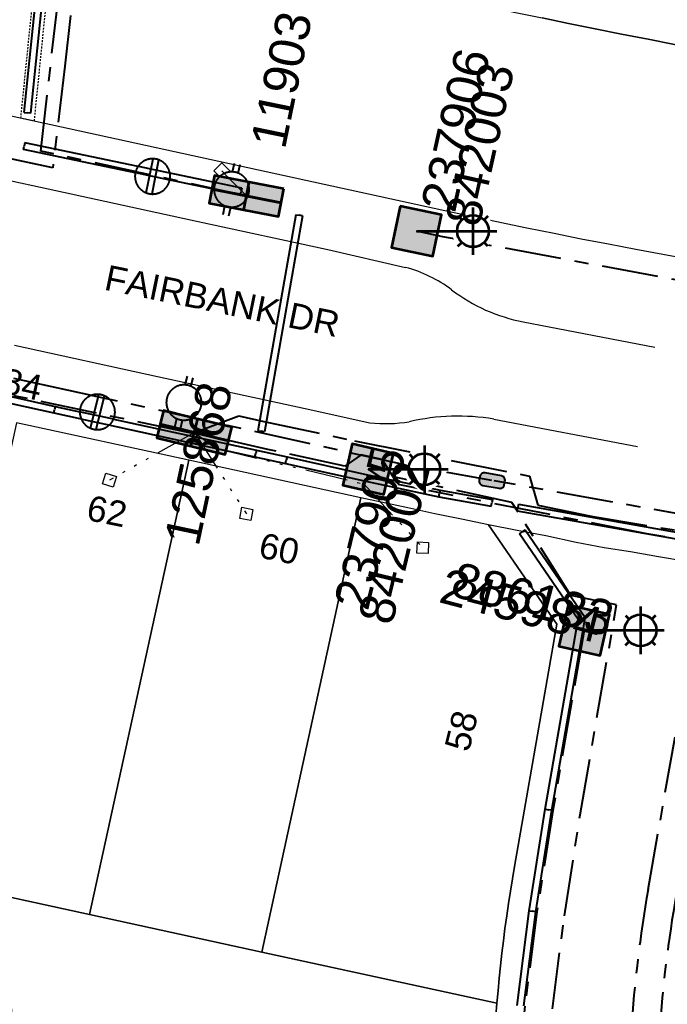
# Model space of a CAD drawing. Header units: metres. Extents: x 293418 to 294566, y 6233478 to 6234177.
# Drawn here: x 294029.7 to 294075.7, y 6233716.1 to 6233786 of the extents above; entities that cross this region are included whole.
import ezdxf
from ezdxf.enums import TextEntityAlignment as Align

# ---------------------------------------------------------------- set-up
doc = ezdxf.new("R2010")
doc.units = ezdxf.units.M
for name, pattern in [('Cable Exist UG', [7, 4, -1, 1, -1]), ('DASHED', [19.05, 12.7, -6.35]), ('HIDDEN2', [0.1875, 0.125, -0.0625]), ('PHANTOMX2', [6.6, 3, -0.75, 0.2, -0.75, 0.2, -0.75, 0.2, -0.75])]:
    doc.linetypes.add(name, pattern=pattern)
doc.layers.get('0').update_dxf_attribs({"color": 6})
doc.layers.add('_User Miscellaneous3_Roads', color=7, linetype='Continuous', lineweight=13, transparency=0.5)
for name, color, linetype, lineweight in [('_User_LV_Exist', 5, 'Continuous', 35), ('Cadastre Land Parcels_SP_EXT', 118, 'Continuous', 15), ('Cadastre Other Property_SP_EXT', 138, 'DASHED', 15), ('Cadastre Roads_SP_EXT', 218, 'Continuous', 15), ('Mains_HV_EXT', 13, 'Continuous', 25), ('Mains_LV_EXT', 163, 'Continuous', 25), ('Mains_LV_SL_EXT', 135, 'Continuous', 25), ('Mains_SL_EXT', 131, 'Continuous', 25), ('Services_SP_EXT', 42, 'PHANTOMX2', 20)]:
    doc.layers.add(name, color=color, linetype=linetype, lineweight=lineweight)
for name, color, linetype in [('Duct_SP_EXT', 30, 'Continuous'), ('Equip_HV_EXT', 7, 'Continuous'), ('Equip_LV_EXT', 7, 'Continuous'), ('Equip_SP_SL_EXT', 7, 'Continuous'), ('SupportsUG_SP_LV_EXT', 7, 'Continuous'), ('SupportsUG_SP_LV_SL_EXT', 7, 'Continuous')]:
    doc.layers.add(name, color=color, linetype=linetype)
doc.layers.add('Features_HIDE', color=1, linetype='Continuous', plot=False)
doc.styles.add('COLUMN_LABEL', font='arial.ttf', dxfattribs={"height": 2})
doc.styles.add('iecARIAL', font='arial.ttf', dxfattribs={"height": 2})
doc.styles.add('POLE_LABEL', font='arial.ttf', dxfattribs={"height": 2})
doc.styles.add('SL_LABEL', font='arial.ttf', dxfattribs={"height": 2})
doc.styles.get("Standard").update_dxf_attribs({"font": 'arial.ttf'})

# ---------------------------------------------------------------- blocks, each defined once
blk = doc.blocks.new('SL_LANTERN_EXT')
at = {"flags": 9}
for tag, p in [('LRATECODE', (-7.4, 0)), ('LOUTREACHVOCAB', (-7.2, 0)), ('LOUTREACH', (-7, 0)), ('LANTNUMBER', (-6.6, 0)), ('LNEW', (-6.4, 0)), ('LMASTVOCAB', (-6.2, 0)), ('LMAST', (-6, 0)), ('LLAMPVOCAB', (-5.8, 0)), ('LLAMP', (-5.6, 0)), ('LEXIST', (-5.4, 0)), ('LCHARGE3PERCENT', (-5.2, 0)), ('LCHARGE3', (-5, 0)), ('LCHARGE2PERCENT', (-4.8, 0)), ('LCHARGE2', (-4.6, 0)), ('LCHARGE1PERCENT', (-4.4, 0)), ('LCHARGE1', (-4.2, 0)), ('LCATEGORY', (-4, 0)), ('LBRACKETVOCAB', (-3.8, 0)), ('LBRACKET', (-3.6, 0)), ('LKINGHEIGHT', (-3.4, 0)), ('CREPLACE', (-3.2, 0)), ('CREMOVE', (-3, 0)), ('CNUMBER', (-2.8, 0)), ('CNEW', (-2.6, 0)), ('CEXIST', (-2.4, 0)), ('USAGE', (-2.2, 0)), ('STATE', (-2, 0)), ('OWNED_BY', (-1.8, 0)), ('ORIENTATION', (-1.6, 0)), ('OPERATING_VOLTAGE', (-1.4, 0)), ('NO_PHASES', (-1.2, 0)), ('LANTERN_TYPE', (-1, 0)), ('LANTERN_PURPOSE', (-0.8, 0)), ('CONTROL_TYPE', (-0.6, 0)), ('CONSTRUCTED_VOLTAGE', (-0.4, 0))]:
    blk.add_attdef(tag, text='', height=0.001, rotation=270, dxfattribs=at).set_placement(p, align=Align.MIDDLE_LEFT)
at = {"style": 'SL_LABEL', "flags": 9}
blk.add_attdef('STREET_CODE', text='', height=0.001, rotation=270, dxfattribs=at).set_placement((0.001, 0), align=Align.MIDDLE_LEFT)
at = {"flags": 1}
blk.add_attdef('Z', (0, 0), '', height=0.001, rotation=270, dxfattribs=at)
at = {"width": 0.9}
blk.add_attdef('LNUMBER', text='', height=1, dxfattribs=at).set_placement((7, -1), align=Align.MIDDLE_LEFT)
at = {"flags": 9}
for tag, p in [('LREMOVE', (0, -7.6)), ('LREPLACE', (0, -7.8)), ('LTYPE', (0, -8)), ('LTYPEVOCAB', (0, -8.2)), ('LEGEND', (0, -8.4)), ('SUBURB', (0, -8.6)), ('STREETNAME', (0, -8.8)), ('LOCATION', (0, -9)), ('NOTES', (0, -9.2)), ('MAINTAINED_BY', (0, -9.863))]:
    blk.add_attdef(tag, text='', height=0.001, dxfattribs=at).set_placement(p, align=Align.MIDDLE_LEFT)
blk.add_attdef('OPERATED_BY', (0, -9.607), '', height=0.001, dxfattribs=at)
at = {"layer": 'Features_HIDE', "width": 0.9}
blk.add_attdef('ASSET_NUM', text='', height=1, dxfattribs=at).set_placement((7, 1), align=Align.MIDDLE_LEFT)
blk.add_wipeout([(5.688, 0), (5.061, -1.061), (4, -1.688), (2.939, -1.061), (2.313, 0), (2.939, 1.061), (4, 1.687), (5.061, 1.061)])
for p, q in [((4, 1.687), (4, 0)), ((2.939, 1.061), (3.205, 0.795)), ((5.061, 1.061), (4.795, 0.795)), ((0, 0), (4, 0)), ((4, 0), (5.688, 0)), ((4, 0), (4, -1.688)), ((2.939, -1.061), (3.205, -0.795)), ((5.061, -1.061), (4.795, -0.795))]:
    blk.add_line(p, q)
blk.add_circle((4, 0), 1.125)
blk = doc.blocks.new('CCP_EXT')
at = {"flags": 9}
for tag, p in [('USAGE', (0, -1.2)), ('LEGEND', (0, -1.4)), ('STATE', (0, -1.8)), ('LIFE_SUPPORT', (0, -1.6)), ('NOTES', (0, -2))]:
    blk.add_attdef(tag, text='', height=0.2, dxfattribs=at).set_placement(p, align=Align.MIDDLE_LEFT)
blk.add_wipeout([(0, 0.566), (0.566, 0), (0, -0.566), (-0.566, 0)])
blk.add_lwpolyline([(-0.566, 0), (0, 0.566), (0.566, 0), (0, -0.566), (-0.566, 0)])
at = {"flags": 1}
blk.add_attdef('Z', (0, 0), '', height=0.2, dxfattribs=at)
at = {"flags": 9}
for tag, p in [('CCP_TYPE', (0, 0)), ('OPERATING_VOLTAGE', (0, -0.6)), ('ORIENTATION', (0, -0.8)), ('CONSTRUCTED_VOLTAGE', (0, -0.2)), ('NO_PHASES', (0, -0.4)), ('OWNED_BY', (0, -1))]:
    blk.add_attdef(tag, text='', height=0.2, dxfattribs=at).set_placement(p, align=Align.MIDDLE_LEFT)
blk = doc.blocks.new('HV_STJ_EXT')
h = blk.add_hatch(color=256)
edge = h.paths.add_edge_path()
edge.add_ellipse((-0.586, 0.131), major_axis=(0.226, 0.226), ratio=1, start_angle=44.99996, end_angle=135)
edge.add_line((-0.906, 0.131), (-0.906, -0.131))
edge.add_ellipse((-0.586, -0.131), major_axis=(0.226, 0.226), ratio=1, start_angle=134.99996, end_angle=225)
edge.add_line((-0.586, -0.451), (0.586, -0.451))
edge.add_ellipse((0.586, -0.131), major_axis=(-0.226, 0.226), ratio=1, start_angle=134.99996, end_angle=225)
edge.add_line((0.906, -0.131), (0.906, 0.131))
edge.add_ellipse((0.586, 0.131), major_axis=(-0.226, 0.226), ratio=1, start_angle=224.99996, end_angle=315)
edge.add_line((0.586, 0.451), (-0.586, 0.451))
blk.add_lwpolyline([(-0.906, 0.131), (-0.906, -0.131, 0.414214), (-0.586, -0.451), (0.586, -0.451, 0.414214), (0.906, -0.131), (0.906, 0.131, 0.414214), (0.586, 0.451), (-0.586, 0.451, 0.414214)], format="xyb", close=True)
for tag, flags, p in [('ORIENTATION', 9, (1.5, 0)), ('USAGE', 9, (1.5, -0.2)), ('LEGEND', 9, (1.5, -0.4)), ('NOTES', 9, (1.5, -0.6)), ('Z', 1, (1.5, -0.8))]:
    blk.add_attdef(tag, text='', height=0.2, dxfattribs=dict(flags=flags)).set_placement(p, align=Align.MIDDLE_LEFT)
blk = doc.blocks.new('LV_UG_LINKS_OPEN_EXT')
at = {"layer": 'Equip_LV_EXT'}
for tag, height, flags, p in [('CONSTRUCTED_VOLTAGE', 0.167, 9, (3.167, -1.833)), ('NO_PHASES', 0.167, 9, (3.167, -2)), ('OPERATING_VOLTAGE', 0.2, 9, (3, -2.6)), ('ORIENTATION', 0.2, 9, (3, -2.8)), ('STATE', 0.2, 9, (3, -3)), ('SWITCH_TYPE', 0.2, 9, (3, -3.2)), ('USAGE', 0.2, 9, (3, -3.4)), ('OWNED_BY', 0.2, 9, (3, -3.8)), ('OPERATED_BY', 0.2, 9, (3, -4)), ('NOTES', 0.2, 9, (3, -3.6)), ('MAINTAINED_BY', 0.2, 9, (3, -4.2)), ('TYPE', 0.2, 9, (3, -4.6)), ('Z', 0.2, 1, (3, -4.8)), ('NUMBER_OF_PHASES', 0.2, 9, (3, -4.4))]:
    blk.add_attdef(tag, text='', height=height, dxfattribs=dict(at, flags=flags)).set_placement(p, align=Align.MIDDLE_LEFT)
blk.add_wipeout([(4, 1.25), (3.969, 1.25), (3.939, 1.248), (3.908, 1.247), (3.877, 1.244), (3.847, 1.241), (3.817, 1.236), (3.786, 1.232), (3.756, 1.226), (3.726, 1.22), (3.696, 1.213), (3.667, 1.205), (3.637, 1.196), (3.608, 1.187), (3.579, 1.177), (3.55, 1.166), (3.522, 1.155), (3.493, 1.143), (3.466, 1.13), (3.438, 1.117), (3.411, 1.102), (3.384, 1.088), (3.357, 1.072), (3.331, 1.056), (3.306, 1.039), (3.28, 1.022), (3.255, 1.004), (3.231, 0.985), (3.207, 0.966), (3.184, 0.947), (3.161, 0.926), (3.138, 0.905), (3.116, 0.884), (3.095, 0.862), (3.074, 0.839), (3.053, 0.816), (3.034, 0.793), (3.015, 0.769), (2.996, 0.745), (2.978, 0.72), (2.961, 0.694), (2.944, 0.669), (2.928, 0.643), (2.912, 0.616), (2.898, 0.589), (2.883, 0.562), (2.87, 0.534), (2.857, 0.507), (2.845, 0.478), (2.834, 0.45), (2.823, 0.421), (2.813, 0.392), (2.804, 0.363), (2.795, 0.333), (2.787, 0.304), (2.78, 0.274), (2.774, 0.244), (2.768, 0.214), (2.764, 0.183), (2.759, 0.153), (2.756, 0.123), (2.753, 0.092), (2.752, 0.061), (2.75, 0.031), (2.75, 0), (2.75, -0.031), (2.752, -0.061), (2.753, -0.092), (2.756, -0.123), (2.759, -0.153), (2.764, -0.183), (2.768, -0.214), (2.774, -0.244), (2.78, -0.274), (2.787, -0.304), (2.795, -0.333), (2.804, -0.363), (2.813, -0.392), (2.823, -0.421), (2.834, -0.45), (2.845, -0.478), (2.857, -0.507), (2.87, -0.534), (2.883, -0.562), (2.898, -0.589), (2.912, -0.616), (2.928, -0.643), (2.944, -0.669), (2.961, -0.694), (2.978, -0.72), (2.996, -0.745), (3.015, -0.769), (3.034, -0.793), (3.053, -0.816), (3.074, -0.839), (3.095, -0.862), (3.116, -0.884), (3.138, -0.905), (3.161, -0.926), (3.184, -0.947), (3.207, -0.966), (3.231, -0.985), (3.255, -1.004), (3.28, -1.022), (3.306, -1.039), (3.331, -1.056), (3.357, -1.072), (3.384, -1.088), (3.411, -1.102), (3.438, -1.117), (3.466, -1.13), (3.493, -1.143), (3.522, -1.155), (3.55, -1.166), (3.579, -1.177), (3.608, -1.187), (3.637, -1.196), (3.667, -1.205), (3.696, -1.213), (3.726, -1.22), (3.756, -1.226), (3.786, -1.232), (3.817, -1.236), (3.847, -1.241), (3.877, -1.244), (3.908, -1.247), (3.939, -1.248), (3.969, -1.25), (4, -1.25), (4.031, -1.25), (4.061, -1.248), (4.092, -1.247), (4.123, -1.244), (4.153, -1.241), (4.183, -1.236), (4.214, -1.232), (4.244, -1.226), (4.274, -1.22), (4.304, -1.213), (4.333, -1.205), (4.363, -1.196), (4.392, -1.187), (4.421, -1.177), (4.45, -1.166), (4.478, -1.155), (4.507, -1.143), (4.534, -1.13), (4.562, -1.117), (4.589, -1.102), (4.616, -1.088), (4.643, -1.072), (4.669, -1.056), (4.694, -1.039), (4.72, -1.022), (4.745, -1.004), (4.769, -0.985), (4.793, -0.966), (4.816, -0.947), (4.839, -0.926), (4.862, -0.905), (4.884, -0.884), (4.905, -0.862), (4.926, -0.839), (4.947, -0.816), (4.966, -0.793), (4.985, -0.769), (5.004, -0.745), (5.022, -0.72), (5.039, -0.694), (5.056, -0.669), (5.072, -0.643), (5.088, -0.616), (5.102, -0.589), (5.117, -0.562), (5.13, -0.534), (5.143, -0.507), (5.155, -0.478), (5.166, -0.45), (5.177, -0.421), (5.187, -0.392), (5.196, -0.363), (5.205, -0.333), (5.213, -0.304), (5.22, -0.274), (5.226, -0.244), (5.232, -0.214), (5.236, -0.183), (5.241, -0.153), (5.244, -0.123), (5.247, -0.092), (5.248, -0.061), (5.25, -0.031), (5.25, 0), (5.25, 0.031), (5.248, 0.061), (5.247, 0.092), (5.244, 0.123), (5.241, 0.153), (5.236, 0.183), (5.232, 0.214), (5.226, 0.244), (5.22, 0.274), (5.213, 0.304), (5.205, 0.333), (5.196, 0.363), (5.187, 0.392), (5.177, 0.421), (5.166, 0.45), (5.155, 0.478), (5.143, 0.507), (5.13, 0.534), (5.117, 0.562), (5.102, 0.589), (5.088, 0.616), (5.072, 0.643), (5.056, 0.669), (5.039, 0.694), (5.022, 0.72), (5.004, 0.745), (4.985, 0.769), (4.966, 0.793), (4.947, 0.816), (4.926, 0.839), (4.905, 0.862), (4.884, 0.884), (4.862, 0.905), (4.839, 0.926), (4.816, 0.947), (4.793, 0.966), (4.769, 0.985), (4.745, 1.004), (4.72, 1.022), (4.694, 1.039), (4.669, 1.056), (4.643, 1.072), (4.616, 1.088), (4.589, 1.102), (4.562, 1.117), (4.534, 1.13), (4.507, 1.143), (4.478, 1.155), (4.45, 1.166), (4.421, 1.177), (4.392, 1.187), (4.363, 1.196), (4.333, 1.205), (4.304, 1.213), (4.274, 1.22), (4.244, 1.226), (4.214, 1.232), (4.183, 1.236), (4.153, 1.241), (4.123, 1.244), (4.092, 1.247), (4.061, 1.248), (4.031, 1.25)]).dxf.layer = 'Equip_LV_EXT'
for p, q in [((3.792, 1.863), (3.792, 1.232)), ((4.208, 1.863), (4.208, 1.232)), ((3.792, -1.232), (3.792, -1.863)), ((4.208, -1.232), (4.208, -1.863))]:
    blk.add_line(p, q, dxfattribs=at)
at = {"layer": 'Equip_LV_EXT', "flags": 128}
blk.add_lwpolyline([(4, 1.25), (3.969, 1.25), (3.939, 1.248), (3.908, 1.247), (3.877, 1.244), (3.847, 1.241), (3.817, 1.236), (3.786, 1.232), (3.756, 1.226), (3.726, 1.22), (3.696, 1.213), (3.667, 1.205), (3.637, 1.196), (3.608, 1.187), (3.579, 1.177), (3.55, 1.166), (3.522, 1.155), (3.493, 1.143), (3.466, 1.13), (3.438, 1.117), (3.411, 1.102), (3.384, 1.088), (3.357, 1.072), (3.331, 1.056), (3.306, 1.039), (3.28, 1.022), (3.255, 1.004), (3.231, 0.985), (3.207, 0.966), (3.184, 0.947), (3.161, 0.926), (3.138, 0.905), (3.116, 0.884), (3.095, 0.862), (3.074, 0.839), (3.053, 0.816), (3.034, 0.793), (3.015, 0.769), (2.996, 0.745), (2.978, 0.72), (2.961, 0.694), (2.944, 0.669), (2.928, 0.643), (2.912, 0.616), (2.898, 0.589), (2.883, 0.562), (2.87, 0.534), (2.857, 0.507), (2.845, 0.478), (2.834, 0.45), (2.823, 0.421), (2.813, 0.392), (2.804, 0.363), (2.795, 0.333), (2.787, 0.304), (2.78, 0.274), (2.774, 0.244), (2.768, 0.214), (2.764, 0.183), (2.759, 0.153), (2.756, 0.123), (2.753, 0.092), (2.752, 0.061), (2.75, 0.031), (2.75, 0), (2.75, -0.031), (2.752, -0.061), (2.753, -0.092), (2.756, -0.123), (2.759, -0.153), (2.764, -0.183), (2.768, -0.214), (2.774, -0.244), (2.78, -0.274), (2.787, -0.304), (2.795, -0.333), (2.804, -0.363), (2.813, -0.392), (2.823, -0.421), (2.834, -0.45), (2.845, -0.478), (2.857, -0.507), (2.87, -0.534), (2.883, -0.562), (2.898, -0.589), (2.912, -0.616), (2.928, -0.643), (2.944, -0.669), (2.961, -0.694), (2.978, -0.72), (2.996, -0.745), (3.015, -0.769), (3.034, -0.793), (3.053, -0.816), (3.074, -0.839), (3.095, -0.862), (3.116, -0.884), (3.138, -0.905), (3.161, -0.926), (3.184, -0.947), (3.207, -0.966), (3.231, -0.985), (3.255, -1.004), (3.28, -1.022), (3.306, -1.039), (3.331, -1.056), (3.357, -1.072), (3.384, -1.088), (3.411, -1.102), (3.438, -1.117), (3.466, -1.13), (3.493, -1.143), (3.522, -1.155), (3.55, -1.166), (3.579, -1.177), (3.608, -1.187), (3.637, -1.196), (3.667, -1.205), (3.696, -1.213), (3.726, -1.22), (3.756, -1.226), (3.786, -1.232), (3.817, -1.236), (3.847, -1.241), (3.877, -1.244), (3.908, -1.247), (3.939, -1.248), (3.969, -1.25), (4, -1.25), (4.031, -1.25), (4.061, -1.248), (4.092, -1.247), (4.123, -1.244), (4.153, -1.241), (4.183, -1.236), (4.214, -1.232), (4.244, -1.226), (4.274, -1.22), (4.304, -1.213), (4.333, -1.205), (4.363, -1.196), (4.392, -1.187), (4.421, -1.177), (4.45, -1.166), (4.478, -1.155), (4.507, -1.143), (4.534, -1.13), (4.562, -1.117), (4.589, -1.102), (4.616, -1.088), (4.643, -1.072), (4.669, -1.056), (4.694, -1.039), (4.72, -1.022), (4.745, -1.004), (4.769, -0.985), (4.793, -0.966), (4.816, -0.947), (4.839, -0.926), (4.862, -0.905), (4.884, -0.884), (4.905, -0.862), (4.926, -0.839), (4.947, -0.816), (4.966, -0.793), (4.985, -0.769), (5.004, -0.745), (5.022, -0.72), (5.039, -0.694), (5.056, -0.669), (5.072, -0.643), (5.088, -0.616), (5.102, -0.589), (5.117, -0.562), (5.13, -0.534), (5.143, -0.507), (5.155, -0.478), (5.166, -0.45), (5.177, -0.421), (5.187, -0.392), (5.196, -0.363), (5.205, -0.333), (5.213, -0.304), (5.22, -0.274), (5.226, -0.244), (5.232, -0.214), (5.236, -0.183), (5.241, -0.153), (5.244, -0.123), (5.247, -0.092), (5.248, -0.061), (5.25, -0.031), (5.25, 0), (5.25, 0.031), (5.248, 0.061), (5.247, 0.092), (5.244, 0.123), (5.241, 0.153), (5.236, 0.183), (5.232, 0.214), (5.226, 0.244), (5.22, 0.274), (5.213, 0.304), (5.205, 0.333), (5.196, 0.363), (5.187, 0.392), (5.177, 0.421), (5.166, 0.45), (5.155, 0.478), (5.143, 0.507), (5.13, 0.534), (5.117, 0.562), (5.102, 0.589), (5.088, 0.616), (5.072, 0.643), (5.056, 0.669), (5.039, 0.694), (5.022, 0.72), (5.004, 0.745), (4.985, 0.769), (4.966, 0.793), (4.947, 0.816), (4.926, 0.839), (4.905, 0.862), (4.884, 0.884), (4.862, 0.905), (4.839, 0.926), (4.816, 0.947), (4.793, 0.966), (4.769, 0.985), (4.745, 1.004), (4.72, 1.022), (4.694, 1.039), (4.669, 1.056), (4.643, 1.072), (4.616, 1.088), (4.589, 1.102), (4.562, 1.117), (4.534, 1.13), (4.507, 1.143), (4.478, 1.155), (4.45, 1.166), (4.421, 1.177), (4.392, 1.187), (4.363, 1.196), (4.333, 1.205), (4.304, 1.213), (4.274, 1.22), (4.244, 1.226), (4.214, 1.232), (4.183, 1.236), (4.153, 1.241), (4.123, 1.244), (4.092, 1.247), (4.061, 1.248), (4.031, 1.25)], close=True, dxfattribs=at)
at = {"layer": 'Equip_LV_EXT', "flags": 9}
blk.add_attdef('ACTUAL_STATUS', text='', height=0.167, dxfattribs=at).set_placement((3.167, -1.667), align=Align.MIDDLE_LEFT)
blk = doc.blocks.new('LV_UG_LINKS_CLOSED_EXT')
at = {"layer": 'Equip_LV_EXT'}
for tag, flags, p in [('ACTUAL_STATUS', 9, (3, -2)), ('OPERATING_VOLTAGE', 9, (3, -2.6)), ('ORIENTATION', 9, (3, -2.8)), ('CONSTRUCTED_VOLTAGE', 9, (3, -2.2)), ('NO_PHASES', 9, (3, -2.4)), ('STATE', 9, (3, -3)), ('SWITCH_TYPE', 9, (3, -3.2)), ('USAGE', 9, (3, -3.4)), ('OWNED_BY', 9, (3, -3.8)), ('OPERATED_BY', 9, (3, -4)), ('NOTES', 9, (3, -3.6)), ('MAINTAINED_BY', 9, (3, -4.2)), ('TYPE', 9, (3, -4.6)), ('Z', 1, (3, -4.8)), ('NUMBER_OF_PHASES', 9, (3, -4.4))]:
    blk.add_attdef(tag, text='', height=0.2, dxfattribs=dict(at, flags=flags)).set_placement(p, align=Align.MIDDLE_LEFT)
blk.add_wipeout([(4, 1.25), (3.969, 1.25), (3.939, 1.248), (3.908, 1.247), (3.877, 1.244), (3.847, 1.241), (3.817, 1.236), (3.786, 1.232), (3.756, 1.226), (3.726, 1.22), (3.696, 1.213), (3.667, 1.205), (3.637, 1.196), (3.608, 1.187), (3.579, 1.177), (3.55, 1.166), (3.522, 1.155), (3.493, 1.143), (3.466, 1.13), (3.438, 1.117), (3.411, 1.102), (3.384, 1.088), (3.357, 1.072), (3.331, 1.056), (3.306, 1.039), (3.28, 1.022), (3.255, 1.004), (3.231, 0.985), (3.207, 0.966), (3.184, 0.947), (3.161, 0.926), (3.138, 0.905), (3.116, 0.884), (3.095, 0.862), (3.074, 0.839), (3.053, 0.816), (3.034, 0.793), (3.015, 0.769), (2.996, 0.745), (2.978, 0.72), (2.961, 0.694), (2.944, 0.669), (2.928, 0.643), (2.912, 0.616), (2.898, 0.589), (2.883, 0.562), (2.87, 0.534), (2.857, 0.507), (2.845, 0.478), (2.834, 0.45), (2.823, 0.421), (2.813, 0.392), (2.804, 0.363), (2.795, 0.333), (2.787, 0.304), (2.78, 0.274), (2.774, 0.244), (2.768, 0.214), (2.764, 0.183), (2.759, 0.153), (2.756, 0.123), (2.753, 0.092), (2.752, 0.061), (2.75, 0.031), (2.75, 0), (2.75, -0.031), (2.752, -0.061), (2.753, -0.092), (2.756, -0.123), (2.759, -0.153), (2.764, -0.183), (2.768, -0.214), (2.774, -0.244), (2.78, -0.274), (2.787, -0.304), (2.795, -0.333), (2.804, -0.363), (2.813, -0.392), (2.823, -0.421), (2.834, -0.45), (2.845, -0.478), (2.857, -0.507), (2.87, -0.534), (2.883, -0.562), (2.898, -0.589), (2.912, -0.616), (2.928, -0.643), (2.944, -0.669), (2.961, -0.694), (2.978, -0.72), (2.996, -0.745), (3.015, -0.769), (3.034, -0.793), (3.053, -0.816), (3.074, -0.839), (3.095, -0.862), (3.116, -0.884), (3.138, -0.905), (3.161, -0.926), (3.184, -0.947), (3.207, -0.966), (3.231, -0.985), (3.255, -1.004), (3.28, -1.022), (3.306, -1.039), (3.331, -1.056), (3.357, -1.072), (3.384, -1.088), (3.411, -1.102), (3.438, -1.117), (3.466, -1.13), (3.493, -1.143), (3.522, -1.155), (3.55, -1.166), (3.579, -1.177), (3.608, -1.187), (3.637, -1.196), (3.667, -1.205), (3.696, -1.213), (3.726, -1.22), (3.756, -1.226), (3.786, -1.232), (3.817, -1.236), (3.847, -1.241), (3.877, -1.244), (3.908, -1.247), (3.939, -1.248), (3.969, -1.25), (4, -1.25), (4.031, -1.25), (4.061, -1.248), (4.092, -1.247), (4.123, -1.244), (4.153, -1.241), (4.183, -1.236), (4.214, -1.232), (4.244, -1.226), (4.274, -1.22), (4.304, -1.213), (4.333, -1.205), (4.363, -1.196), (4.392, -1.187), (4.421, -1.177), (4.45, -1.166), (4.478, -1.155), (4.507, -1.143), (4.534, -1.13), (4.562, -1.117), (4.589, -1.102), (4.616, -1.088), (4.643, -1.072), (4.669, -1.056), (4.694, -1.039), (4.72, -1.022), (4.745, -1.004), (4.769, -0.985), (4.793, -0.966), (4.816, -0.947), (4.839, -0.926), (4.862, -0.905), (4.884, -0.884), (4.905, -0.862), (4.926, -0.839), (4.947, -0.816), (4.966, -0.793), (4.985, -0.769), (5.004, -0.745), (5.022, -0.72), (5.039, -0.694), (5.056, -0.669), (5.072, -0.643), (5.088, -0.616), (5.102, -0.589), (5.117, -0.562), (5.13, -0.534), (5.143, -0.507), (5.155, -0.478), (5.166, -0.45), (5.177, -0.421), (5.187, -0.392), (5.196, -0.363), (5.205, -0.333), (5.213, -0.304), (5.22, -0.274), (5.226, -0.244), (5.232, -0.214), (5.236, -0.183), (5.241, -0.153), (5.244, -0.123), (5.247, -0.092), (5.248, -0.061), (5.25, -0.031), (5.25, 0), (5.25, 0.031), (5.248, 0.061), (5.247, 0.092), (5.244, 0.123), (5.241, 0.153), (5.236, 0.183), (5.232, 0.214), (5.226, 0.244), (5.22, 0.274), (5.213, 0.304), (5.205, 0.333), (5.196, 0.363), (5.187, 0.392), (5.177, 0.421), (5.166, 0.45), (5.155, 0.478), (5.143, 0.507), (5.13, 0.534), (5.117, 0.562), (5.102, 0.589), (5.088, 0.616), (5.072, 0.643), (5.056, 0.669), (5.039, 0.694), (5.022, 0.72), (5.004, 0.745), (4.985, 0.769), (4.966, 0.793), (4.947, 0.816), (4.926, 0.839), (4.905, 0.862), (4.884, 0.884), (4.862, 0.905), (4.839, 0.926), (4.816, 0.947), (4.793, 0.966), (4.769, 0.985), (4.745, 1.004), (4.72, 1.022), (4.694, 1.039), (4.669, 1.056), (4.643, 1.072), (4.616, 1.088), (4.589, 1.102), (4.562, 1.117), (4.534, 1.13), (4.507, 1.143), (4.478, 1.155), (4.45, 1.166), (4.421, 1.177), (4.392, 1.187), (4.363, 1.196), (4.333, 1.205), (4.304, 1.213), (4.274, 1.22), (4.244, 1.226), (4.214, 1.232), (4.183, 1.236), (4.153, 1.241), (4.123, 1.244), (4.092, 1.247), (4.061, 1.248), (4.031, 1.25)]).dxf.layer = 'Equip_LV_EXT'
for p, q in [((3.792, 1.232), (3.792, -1.232)), ((4.208, 1.232), (4.208, -1.232))]:
    blk.add_line(p, q, dxfattribs=at)
at = {"layer": 'Equip_LV_EXT', "flags": 128}
blk.add_lwpolyline([(4, 1.25), (3.969, 1.25), (3.939, 1.248), (3.908, 1.247), (3.877, 1.244), (3.847, 1.241), (3.817, 1.236), (3.786, 1.232), (3.756, 1.226), (3.726, 1.22), (3.696, 1.213), (3.667, 1.205), (3.637, 1.196), (3.608, 1.187), (3.579, 1.177), (3.55, 1.166), (3.522, 1.155), (3.493, 1.143), (3.466, 1.13), (3.438, 1.117), (3.411, 1.102), (3.384, 1.088), (3.357, 1.072), (3.331, 1.056), (3.306, 1.039), (3.28, 1.022), (3.255, 1.004), (3.231, 0.985), (3.207, 0.966), (3.184, 0.947), (3.161, 0.926), (3.138, 0.905), (3.116, 0.884), (3.095, 0.862), (3.074, 0.839), (3.053, 0.816), (3.034, 0.793), (3.015, 0.769), (2.996, 0.745), (2.978, 0.72), (2.961, 0.694), (2.944, 0.669), (2.928, 0.643), (2.912, 0.616), (2.898, 0.589), (2.883, 0.562), (2.87, 0.534), (2.857, 0.507), (2.845, 0.478), (2.834, 0.45), (2.823, 0.421), (2.813, 0.392), (2.804, 0.363), (2.795, 0.333), (2.787, 0.304), (2.78, 0.274), (2.774, 0.244), (2.768, 0.214), (2.764, 0.183), (2.759, 0.153), (2.756, 0.123), (2.753, 0.092), (2.752, 0.061), (2.75, 0.031), (2.75, 0), (2.75, -0.031), (2.752, -0.061), (2.753, -0.092), (2.756, -0.123), (2.759, -0.153), (2.764, -0.183), (2.768, -0.214), (2.774, -0.244), (2.78, -0.274), (2.787, -0.304), (2.795, -0.333), (2.804, -0.363), (2.813, -0.392), (2.823, -0.421), (2.834, -0.45), (2.845, -0.478), (2.857, -0.507), (2.87, -0.534), (2.883, -0.562), (2.898, -0.589), (2.912, -0.616), (2.928, -0.643), (2.944, -0.669), (2.961, -0.694), (2.978, -0.72), (2.996, -0.745), (3.015, -0.769), (3.034, -0.793), (3.053, -0.816), (3.074, -0.839), (3.095, -0.862), (3.116, -0.884), (3.138, -0.905), (3.161, -0.926), (3.184, -0.947), (3.207, -0.966), (3.231, -0.985), (3.255, -1.004), (3.28, -1.022), (3.306, -1.039), (3.331, -1.056), (3.357, -1.072), (3.384, -1.088), (3.411, -1.102), (3.438, -1.117), (3.466, -1.13), (3.493, -1.143), (3.522, -1.155), (3.55, -1.166), (3.579, -1.177), (3.608, -1.187), (3.637, -1.196), (3.667, -1.205), (3.696, -1.213), (3.726, -1.22), (3.756, -1.226), (3.786, -1.232), (3.817, -1.236), (3.847, -1.241), (3.877, -1.244), (3.908, -1.247), (3.939, -1.248), (3.969, -1.25), (4, -1.25), (4.031, -1.25), (4.061, -1.248), (4.092, -1.247), (4.123, -1.244), (4.153, -1.241), (4.183, -1.236), (4.214, -1.232), (4.244, -1.226), (4.274, -1.22), (4.304, -1.213), (4.333, -1.205), (4.363, -1.196), (4.392, -1.187), (4.421, -1.177), (4.45, -1.166), (4.478, -1.155), (4.507, -1.143), (4.534, -1.13), (4.562, -1.117), (4.589, -1.102), (4.616, -1.088), (4.643, -1.072), (4.669, -1.056), (4.694, -1.039), (4.72, -1.022), (4.745, -1.004), (4.769, -0.985), (4.793, -0.966), (4.816, -0.947), (4.839, -0.926), (4.862, -0.905), (4.884, -0.884), (4.905, -0.862), (4.926, -0.839), (4.947, -0.816), (4.966, -0.793), (4.985, -0.769), (5.004, -0.745), (5.022, -0.72), (5.039, -0.694), (5.056, -0.669), (5.072, -0.643), (5.088, -0.616), (5.102, -0.589), (5.117, -0.562), (5.13, -0.534), (5.143, -0.507), (5.155, -0.478), (5.166, -0.45), (5.177, -0.421), (5.187, -0.392), (5.196, -0.363), (5.205, -0.333), (5.213, -0.304), (5.22, -0.274), (5.226, -0.244), (5.232, -0.214), (5.236, -0.183), (5.241, -0.153), (5.244, -0.123), (5.247, -0.092), (5.248, -0.061), (5.25, -0.031), (5.25, 0), (5.25, 0.031), (5.248, 0.061), (5.247, 0.092), (5.244, 0.123), (5.241, 0.153), (5.236, 0.183), (5.232, 0.214), (5.226, 0.244), (5.22, 0.274), (5.213, 0.304), (5.205, 0.333), (5.196, 0.363), (5.187, 0.392), (5.177, 0.421), (5.166, 0.45), (5.155, 0.478), (5.143, 0.507), (5.13, 0.534), (5.117, 0.562), (5.102, 0.589), (5.088, 0.616), (5.072, 0.643), (5.056, 0.669), (5.039, 0.694), (5.022, 0.72), (5.004, 0.745), (4.985, 0.769), (4.966, 0.793), (4.947, 0.816), (4.926, 0.839), (4.905, 0.862), (4.884, 0.884), (4.862, 0.905), (4.839, 0.926), (4.816, 0.947), (4.793, 0.966), (4.769, 0.985), (4.745, 1.004), (4.72, 1.022), (4.694, 1.039), (4.669, 1.056), (4.643, 1.072), (4.616, 1.088), (4.589, 1.102), (4.562, 1.117), (4.534, 1.13), (4.507, 1.143), (4.478, 1.155), (4.45, 1.166), (4.421, 1.177), (4.392, 1.187), (4.363, 1.196), (4.333, 1.205), (4.304, 1.213), (4.274, 1.22), (4.244, 1.226), (4.214, 1.232), (4.183, 1.236), (4.153, 1.241), (4.123, 1.244), (4.092, 1.247), (4.061, 1.248), (4.031, 1.25)], close=True, dxfattribs=at)
blk = doc.blocks.new('PILLAR_EXT')
blk.add_hatch(color=256).paths.add_polyline_path([(-2.5, 1), (-2.5, -1), (2.5, -1), (2.5, 1)])
for p, q in [((0, 1), (0, -1)), ((-2.5, 0), (2.5, 0))]:
    blk.add_line(p, q)
at = {"ltscale": 10}
blk.add_line((2.5, 0), (-2.5, 0), dxfattribs=at)
blk.add_lwpolyline([(-2.5, -1), (-1.25, -1), (1.25, -1), (2.5, -1), (2.5, 1), (-2.5, 1)], close=True)
at = {"width": 0.9, "flags": 8}
blk.add_attdef('ASSET_NUM', text='', height=2, rotation=90, dxfattribs=at).set_placement((-2, 4), align=Align.MIDDLE_LEFT)
for tag, p, flags in [('OWNED_BY', (0, -0.2), 9), ('STATE', (0, -0.4), 9), ('SUPPORT_TYPE', (0, -0.6), 9), ('USAGE', (0, -0.8), 9), ('LEGEND', (0, -1), 9), ('LOCATION', (0, -1.2), 9), ('NOTES', (0, -1.4), 9), ('STREETNAME', (0, -1.8), 9), ('SUBURB', (0, -2), 1), ('PARENT', (0, -1.6), 9)]:
    blk.add_attdef(tag, p, '', height=0.2, dxfattribs=dict(flags=flags))
blk = doc.blocks.new('COLUMN_EXT')
blk.add_hatch(color=256).paths.add_polyline_path([(1.5, -1.5), (1.5, 1.5), (-1.5, 1.5), (-1.5, -1.5)])
blk.add_lwpolyline([(1.5, 1.5), (-1.5, 1.5), (-1.5, -1.5), (1.5, -1.5)], close=True)
at = {"flags": 9}
for tag, p in [('NOTES', (-1.813, 2)), ('STREETNAME', (-1.813, 1.6)), ('LOCATION', (-1.813, 1.4)), ('SUBURB', (-1.813, 1.8)), ('OWNED_BY', (-1.813, 0.6)), ('LEGEND', (-1.813, 1.2)), ('USAGE', (-1.813, 1)), ('STATE', (-1.813, 0.8)), ('COLUMN_TYPE', (-1.813, 0.4))]:
    blk.add_attdef(tag, text='', height=0.2, rotation=180, dxfattribs=at).set_placement(p, align=Align.MIDDLE_LEFT)
at = {"flags": 1}
blk.add_attdef('Z', (-1.813, 2.351), '', height=0.2, rotation=180, dxfattribs=at)
at = {"flags": 9}
for tag, style, p in [('STRUCTURE_PLANT_NUMBER', 'POLE_LABEL', (-1.813, -0.031)), ('STREET_CODE', 'COLUMN_LABEL', (-1.813, 0.2))]:
    blk.add_attdef(tag, text='', height=0.2, rotation=180, dxfattribs=dict(at, style=style)).set_placement(p, align=Align.MIDDLE_LEFT)
at = {"style": 'COLUMN_LABEL', "width": 0.9, "flags": 8}
blk.add_attdef('ASSET_NUM', text='', height=2, rotation=270, dxfattribs=at).set_placement((2, -4), align=Align.MIDDLE_LEFT)

msp = doc.modelspace()

# ---------------------------------------------------------------- linework, layer by layer
at = {"layer": '_User Miscellaneous3_Roads'}
for p, q in [((294019.995, 6233776.477, 103.51), (294032.271, 6233773.857, 103.655)), ((294032.271, 6233773.857, 103.655), (294042.38, 6233771.65, 103.764)), ((294042.38, 6233771.65, 103.764), (294051.569, 6233769.658, 103.867)), ((294051.569, 6233769.658, 103.867), (294057.091, 6233768.396, 103.937)), ((294065.45, 6233764.528, 104.081), (294074.791, 6233762.741, 104.203)), ((294029.338, 6233762.869, 103.651), (294039.498, 6233760.658, 103.772)), ((294039.498, 6233760.658, 103.772), (294049.967, 6233758.378, 103.883)), ((294049.967, 6233758.378, 103.883), (294054.563, 6233757.365, 103.922)), ((294063.356, 6233757.624, 104.098), (294073.564, 6233755.674, 104.23))]:
    msp.add_line(p, q, dxfattribs=at)
for centre, radius, start, end in [((294054.523, 6233758.956), 9.783, 53.32045, 74.78159), ((294067.69, 6233776.36), 12.041, 232.53935, 259.27698), ((294060.828, 6233742.406), 15.427, 80.56562, 102.98266), ((294055.699, 6233767.392), 10.091, 263.53804, 279.48539)]:
    msp.add_arc(centre, radius, start, end, dxfattribs=at)
at = {"layer": 'Cadastre Land Parcels_SP_EXT', "linetype": 'Continuous'}
for points in [[(294085.365, 6233798.674), (294043.046, 6233803.03), (294044.275, 6233814.968), (294040.494, 6233815.358), (294038.123, 6233792.334), (294063.029, 6233786.902), (294064.904, 6233786.497), (294066.781, 6233786.099), (294068.659, 6233785.709), (294070.538, 6233785.328), (294072.42, 6233784.953), (294074.303, 6233784.586), (294076.187, 6233784.226), (294078.073, 6233783.874), (294079.959, 6233783.53), (294081.848, 6233783.194), (294083.738, 6233782.865), (294085.365, 6233798.674)], [(294041.709, 6233754.7), (294029.494, 6233757.363), (294022.461, 6233725.118), (294028.917, 6233723.71), (294034.677, 6233722.454), (294041.709, 6233754.7)], [(294053.924, 6233752.036), (294041.709, 6233754.7), (294034.677, 6233722.454), (294046.891, 6233719.79), (294053.924, 6233752.036)], [(294063.656, 6233717.039), (294063.74, 6233717.926), (294063.832, 6233718.812), (294063.93, 6233719.699), (294064.037, 6233720.583), (294064.15, 6233721.468), (294064.27, 6233722.351), (294064.398, 6233723.233), (294064.533, 6233724.114), (294064.675, 6233724.994), (294064.825, 6233725.872), (294067.83, 6233743.059), (294062.975, 6233750.123), (294061.069, 6233750.512), (294059.162, 6233750.909), (294057.258, 6233751.312), (294055.355, 6233751.723), (294053.924, 6233752.036), (294046.891, 6233719.79), (294063.58, 6233716.151), (294063.656, 6233717.039)], [(294063.275, 6233703.841), (294063.254, 6233704.638), (294063.236, 6233705.523), (294063.224, 6233706.41), (294063.219, 6233707.297), (294063.222, 6233708.183), (294063.233, 6233709.069), (294063.251, 6233709.955), (294063.276, 6233710.842), (294063.308, 6233711.727), (294063.348, 6233712.613), (294063.395, 6233713.498), (294063.449, 6233714.383), (294063.51, 6233715.267), (294063.58, 6233716.151), (294046.891, 6233719.79), (294034.677, 6233722.454), (294028.917, 6233723.71), (294029.224, 6233711.569), (294029.441, 6233702.986), (294063.275, 6233703.841)]]:
    msp.add_lwpolyline(points, close=True, dxfattribs=at)
for points in [[(294102.142, 6233780.069), (294100.297, 6233780.316), (294098.453, 6233780.57), (294096.609, 6233780.832), (294094.767, 6233781.101), (294092.927, 6233781.377), (294091.087, 6233781.66), (294089.247, 6233781.95), (294087.409, 6233782.248), (294085.573, 6233782.553), (294083.738, 6233782.865), (294081.848, 6233783.194), (294079.959, 6233783.53), (294078.073, 6233783.874), (294076.187, 6233784.226), (294074.303, 6233784.586), (294072.42, 6233784.953), (294070.538, 6233785.328), (294068.659, 6233785.709), (294066.781, 6233786.099)], [(294008.046, 6233783.745), (294059.873, 6233772.441), (294061.33, 6233772.126), (294062.787, 6233771.815), (294064.246, 6233771.509), (294065.705, 6233771.206), (294067.633, 6233770.815), (294069.562, 6233770.431), (294071.492, 6233770.054), (294073.424, 6233769.686), (294075.358, 6233769.325), (294077.293, 6233768.972)]]:
    msp.add_lwpolyline(points, dxfattribs=at)
at = {"layer": 'Cadastre Other Property_SP_EXT', "linetype": 'HIDDEN2'}
msp.add_lwpolyline([(294032.254, 6233793.615), (294031.274, 6233793.869), (294029.775, 6233779.007), (294030.756, 6233778.792), (294032.254, 6233793.615)], close=True, dxfattribs=at)
at = {"layer": 'Cadastre Roads_SP_EXT', "linetype": 'Continuous'}
msp.add_lwpolyline([(294077.013, 6233747.512), (294075.037, 6233747.856), (294073.062, 6233748.209), (294071.185, 6233748.482), (294069.197, 6233748.86), (294067.041, 6233749.329), (294065.004, 6233749.722), (294062.975, 6233750.123), (294067.83, 6233743.059), (294064.825, 6233725.872), (294064.675, 6233724.994), (294064.533, 6233724.114), (294064.398, 6233723.233), (294064.27, 6233722.351), (294064.15, 6233721.468), (294064.036, 6233720.583), (294063.93, 6233719.699), (294063.832, 6233718.812), (294063.74, 6233717.926), (294063.656, 6233717.039), (294063.58, 6233716.151), (294063.51, 6233715.267)], dxfattribs=at)
at = {"layer": 'Duct_SP_EXT'}
for p, q in [((294030.026, 6233779.395), (294031.57, 6233794.344)), ((294030.504, 6233779.346), (294032.047, 6233794.29)), ((294030.026, 6233779.395), (294030.265, 6233779.37)), ((294030.504, 6233779.346), (294030.265, 6233779.37)), ((294030.079, 6233777.241), (294030.029, 6233777.006)), ((294029.98, 6233776.771), (294030.029, 6233777.006)), ((294049.78, 6233772.052), (294047.074, 6233756.715)), ((294049.308, 6233772.135), (294049.544, 6233772.093)), ((294049.78, 6233772.052), (294049.544, 6233772.093)), ((294017.627, 6233761.782), (294032.228, 6233758.525)), ((294017.522, 6233761.313), (294032.125, 6233758.056)), ((294032.125, 6233758.056), (294032.176, 6233758.29)), ((294032.228, 6233758.525), (294032.176, 6233758.29)), ((294041.946, 6233755.925), (294041.998, 6233756.16)), ((294041.947, 6233755.925), (294041.998, 6233756.16)), ((294046.601, 6233756.798), (294046.838, 6233756.757)), ((294047.074, 6233756.715), (294046.838, 6233756.757)), ((294041.946, 6233755.925), (294046.409, 6233754.946)), ((294046.409, 6233754.946), (294046.461, 6233755.181)), ((294046.409, 6233754.946), (294046.461, 6233755.181)), ((294046.409, 6233754.946), (294048.581, 6233754.469)), ((294046.512, 6233755.415), (294046.461, 6233755.181)), ((294046.512, 6233755.415), (294046.461, 6233755.181)), ((294046.512, 6233755.415), (294048.684, 6233754.938)), ((294048.685, 6233754.938), (294048.633, 6233754.703)), ((294048.684, 6233754.938), (294048.633, 6233754.703)), ((294048.685, 6233754.938), (294054.388, 6233753.675)), ((294048.581, 6233754.469), (294048.633, 6233754.703)), ((294048.581, 6233754.469), (294048.633, 6233754.703)), ((294048.581, 6233754.469), (294054.284, 6233753.206)), ((294054.284, 6233753.206), (294054.336, 6233753.44)), ((294054.286, 6233753.206), (294054.336, 6233753.44)), ((294054.388, 6233753.675), (294054.336, 6233753.44)), ((294054.386, 6233753.675), (294054.336, 6233753.44)), ((294054.386, 6233753.675), (294059.547, 6233752.569)), ((294054.286, 6233753.206), (294059.454, 6233752.098)), ((294059.454, 6233752.098), (294059.5, 6233752.334)), ((294059.454, 6233752.098), (294063.171, 6233751.435)), ((294059.547, 6233752.569), (294059.5, 6233752.334)), ((294059.547, 6233752.569), (294063.255, 6233751.908)), ((294063.171, 6233751.435), (294063.213, 6233751.671)), ((294063.255, 6233751.908), (294063.213, 6233751.671)), ((294065.025, 6233751.104), (294065.066, 6233751.34)), ((294065.108, 6233751.576), (294065.066, 6233751.34)), ((294065.108, 6233751.576), (294087.17, 6233747.675)), ((294065.025, 6233751.104), (294087.087, 6233747.202)), ((294065.189, 6233749.474), (294065.387, 6233749.61)), ((294069.338, 6233743.402), (294065.189, 6233749.474)), ((294065.585, 6233749.745), (294065.387, 6233749.61)), ((294069.843, 6233743.514), (294065.585, 6233749.745)), ((294069.229, 6233742.739), (294069.338, 6233743.402)), ((294069.338, 6233743.402), (294069.59, 6233743.458)), ((294069.843, 6233743.514), (294069.59, 6233743.458)), ((294069.703, 6233742.661), (294069.843, 6233743.514)), ((294067.007, 6233729.931), (294069.229, 6233742.741)), ((294067.481, 6233729.853), (294069.702, 6233742.659)), ((294069.229, 6233742.741), (294069.466, 6233742.7)), ((294069.229, 6233742.739), (294069.466, 6233742.7)), ((294069.703, 6233742.661), (294069.466, 6233742.7)), ((294069.702, 6233742.659), (294069.466, 6233742.7)), ((294065.876, 6233722.713), (294067.007, 6233729.931)), ((294066.351, 6233722.645), (294067.481, 6233729.853)), ((294067.007, 6233729.931), (294067.244, 6233729.892)), ((294067.481, 6233729.853), (294067.244, 6233729.892)), ((294065.013, 6233716.005), (294065.876, 6233722.713)), ((294065.492, 6233715.961), (294066.351, 6233722.645)), ((294065.876, 6233722.713), (294066.114, 6233722.679)), ((294066.351, 6233722.645), (294066.114, 6233722.679))]:
    msp.add_line(p, q, dxfattribs=at)
at = {"layer": 'Mains_HV_EXT', "linetype": 'Cable Exist UG'}
for points in [[(294073.772, 6233662.733), (294073.347, 6233677.751), (294073.139, 6233695.042), (294072.888, 6233704.915), (294072.888, 6233704.915, -0.023806), (294073.092, 6233714.221), (294073.092, 6233714.221, -0.025806), (294074.309, 6233724.236), (294074.309, 6233724.236), (294077.33, 6233741.399), (294077.643, 6233743.549), (294085.573, 6233749.262), (294063.384, 6233753.241)], [(294085.905, 6233545.854), (294085.836, 6233547.906), (294080.992, 6233547.787), (294079.033, 6233547.737), (294079.033, 6233547.737), (294078.658, 6233562.65), (294078.234, 6233577.666), (294077.872, 6233590.183), (294077.443, 6233605.201), (294077.084, 6233617.718), (294076.655, 6233632.737), (294076.285, 6233645.257), (294075.779, 6233662.781), (294075.351, 6233677.8), (294075.161, 6233695.081), (294074.905, 6233704.958), (294074.905, 6233704.958, -0.023805), (294075.106, 6233714.073), (294075.106, 6233714.073, -0.025811), (294076.303, 6233723.884), (294076.303, 6233723.884), (294079.489, 6233742.268), (294087.333, 6233748.008), (294088.388, 6233748.713)]]:
    msp.add_lwpolyline(points, format="xyb", dxfattribs=at)
at = {"layer": 'Mains_LV_SL_EXT', "linetype": 'Cable Exist UG'}
msp.add_lwpolyline([(294069.768, 6233742.628), (294068.902, 6233737.642), (294068.902, 6233737.642), (294067.546, 6233729.841), (294066.414, 6233722.635), (294065.554, 6233715.951), (294065.554, 6233715.951, 0.026693), (294065.234, 6233704.699), (294065.234, 6233704.699), (294065.257, 6233703.901)], format="xyb", dxfattribs=at)
at = {"layer": 'Mains_SL_EXT', "linetype": 'Cable Exist UG'}
msp.add_lwpolyline([(294090.984, 6233764.787), (294088.769, 6233765.201), (294088.769, 6233765.201), (294059.734, 6233770.572), (294057.875, 6233770.966)], dxfattribs=at)

# ---------------------------------------------------------------- block references
at = {"layer": 'Equip_HV_EXT', "rotation": 169.7126606867441}
msp.add_blockref('HV_STJ_EXT', (294063.235, 6233753.258), dxfattribs=at)

# ---------------------------------------------------------------- texts
at = {"layer": 'Cadastre Roads_SP_EXT'}
msp.add_text('FAIRBANK DR', height=1.8, rotation=348.43987, dxfattribs=at).set_placement((294035.634, 6233766.825))
at = {"layer": 'Features_HIDE'}
for s, rotation, p in [('62', 348.58902, (294034.363, 6233750.483)), ('60', 348.58902, (294046.582, 6233747.818)), ('58', 76.27481, (294061.589, 6233733.925))]:
    msp.add_text(s, height=1.8, rotation=rotation, dxfattribs=at).set_placement(p)
at = {"layer": 'Mains_LV_EXT'}
msp.add_text('T84', height=1.8, rotation=347.71801, dxfattribs=at).set_placement((294026.841, 6233759.842))

# ---------------------------------------------------------------- next in the draw order: block references
at = {"layer": 'Equip_LV_EXT'}
for name, p, rotation in [('LV_UG_LINKS_CLOSED_EXT', (294043.064, 6233774.06), 168.5646599990164), ('LV_UG_LINKS_OPEN_EXT', (294045.253, 6233757.847), 166.1979680465896), ('LV_UG_LINKS_CLOSED_EXT', (294039.113, 6233757.173), 166.1979680465896)]:
    msp.add_blockref(name, p, dxfattribs=dict(at, rotation=rotation))
at = {"layer": 'Services_SP_EXT'}
msp.add_blockref('CCP_EXT', (294044.066, 6233775.244), dxfattribs=at)
for p, rotation in [((294036.089, 6233753.288), 28.19796803229336), ((294045.801, 6233750.895), 124.1979678695014), ((294058.314, 6233748.489), 132.4012838741503)]:
    msp.add_blockref('CCP_EXT', p, dxfattribs=dict(at, rotation=rotation))

# ---------------------------------------------------------------- next in the draw order: linework, layer by layer
at = {"layer": 'Duct_SP_EXT'}
for p, q in [((294032.228, 6233758.525), (294042.049, 6233756.394)), ((294032.125, 6233758.056), (294041.947, 6233755.925)), ((294042.049, 6233756.394), (294041.998, 6233756.16)), ((294042.049, 6233756.394), (294041.998, 6233756.16)), ((294042.049, 6233756.394), (294046.512, 6233755.415))]:
    msp.add_line(p, q, dxfattribs=at)
at = {"layer": 'Mains_HV_EXT', "linetype": 'Cable Exist UG'}
msp.add_lwpolyline([(294032.619, 6233839.397), (294033.589, 6233837.689), (294038.782, 6233837.194), (294037.359, 6233824.807), (294037.35, 6233824.724), (294034.108, 6233793.226), (294032.912, 6233782.669), (294032.912, 6233782.669), (294032.065, 6233775.469), (294027.065, 6233776.526)], dxfattribs=at)
at = {"layer": 'Mains_LV_EXT', "linetype": 'Cable Exist UG'}
for points in [[(294042.01, 6233756.604), (294017.614, 6233761.745)], [(294042.107, 6233756.666), (294045.253, 6233757.847), (294045.253, 6233757.847), (294047.046, 6233757.461), (294053.475, 6233756.081), (294065.894, 6233753.571), (294066.492, 6233751.511), (294070.265, 6233750.731), (294086.189, 6233748.095), (294087.786, 6233749.781), (294100.4, 6233747.985), (294111.421, 6233746.769), (294111.203, 6233745.014)], [(294067.518, 6233715.756), (294068.366, 6233722.368), (294069.476, 6233729.535), (294072.071, 6233744.446), (294068.827, 6233745.097), (294068.827, 6233745.097), (294064.643, 6233751.694), (294064.643, 6233751.694), (294056.225, 6233753.532), (294055.429, 6233754.748), (294053.948, 6233755.084), (294052.795, 6233754.278), (294047.328, 6233755.468), (294042.107, 6233756.666)]]:
    msp.add_lwpolyline(points, dxfattribs=at)
at = {"layer": 'Mains_SL_EXT', "linetype": 'Cable Exist UG'}
msp.add_lwpolyline([(294090.818, 6233747.104), (294089.307, 6233747.018), (294089.307, 6233747.018), (294074.217, 6233749.482), (294055.912, 6233753.101), (294054.436, 6233754.064)], dxfattribs=at)
at = {"layer": 'Services_SP_EXT'}
for points in [[(294042.107, 6233756.666), (294036.089, 6233753.288)], [(294042.107, 6233756.666), (294045.801, 6233750.895)], [(294042.107, 6233756.666), (294043.608, 6233755.556), (294043.608, 6233755.556), (294054.144, 6233753.019), (294058.314, 6233748.489)]]:
    msp.add_lwpolyline(points, dxfattribs=at)

# ---------------------------------------------------------------- next in the draw order: block references
at = {"layer": '_User_LV_Exist'}
ref = msp.add_blockref('PILLAR_EXT', (294042.107, 6233756.666), dxfattribs=dict(at, rotation=166.1979680465896))
ref.add_attrib('ASSET_NUM', '125868', dxfattribs={"layer": '0', "height": 2.5, "rotation": 77.99158, "style": 'iecARIAL'}).set_placement((294043.607, 6233760.166), align=Align.MIDDLE_RIGHT)
at = {"layer": 'Equip_LV_EXT', "rotation": 167.4378954900299}
msp.add_blockref('LV_UG_LINKS_OPEN_EXT', (294048.657, 6233773.052), dxfattribs=at)
at = {"layer": 'SupportsUG_SP_LV_EXT'}
ref = msp.add_blockref('PILLAR_EXT', (294042.107, 6233756.666), dxfattribs=dict(at, rotation=166.1979680465896))
ref.add_attrib('ASSET_NUM', '125868', dxfattribs={"layer": '0', "height": 2.5, "rotation": 77.99158, "style": 'iecARIAL'}).set_placement((294043.607, 6233760.166), align=Align.MIDDLE_RIGHT)

# ---------------------------------------------------------------- next in the draw order: linework, layer by layer
at = {"layer": 'Duct_SP_EXT'}
for p, q in [((294045.48, 6233774.009), (294030.079, 6233777.241)), ((294045.381, 6233773.539), (294029.98, 6233776.771)), ((294045.381, 6233773.539), (294045.431, 6233773.774)), ((294045.48, 6233774.009), (294045.431, 6233773.774)), ((294049.308, 6233772.135), (294046.601, 6233756.798))]:
    msp.add_line(p, q, dxfattribs=at)
at = {"layer": 'Mains_HV_EXT', "linetype": 'Cable Exist UG'}
msp.add_lwpolyline([(294063.209, 6233753.263), (294057.15, 6233754.35), (294033.203, 6233759.661), (294007.279, 6233765.209), (293984.585, 6233770.776), (293977.892, 6233772.647), (293968.976, 6233775.437), (293958.159, 6233779.03), (293943.156, 6233785.124), (293936.014, 6233788.358)], dxfattribs=at)
at = {"layer": 'Mains_LV_EXT', "linetype": 'Cable Exist UG'}
msp.add_lwpolyline([(294045.807, 6233773.462), (294031.212, 6233776.651), (294031.212, 6233776.651), (294033.114, 6233793.333), (294034.784, 6233809.789)], dxfattribs=at)
at = {"layer": 'Services_SP_EXT'}
msp.add_lwpolyline([(294045.807, 6233773.462), (294044.066, 6233775.244)], dxfattribs=at)

# ---------------------------------------------------------------- next in the draw order: block references
at = {"layer": '_User_LV_Exist'}
ref = msp.add_blockref('PILLAR_EXT', (294045.807, 6233773.462), dxfattribs=dict(at, rotation=169.0651894571972))
ref.add_attrib('ASSET_NUM', '119030', dxfattribs={"layer": '0', "height": 2.5, "rotation": 78.41799, "style": 'iecARIAL'}).set_placement((294047.307, 6233776.962), align=Align.MIDDLE_LEFT)
at = {"layer": 'SupportsUG_SP_LV_EXT'}
ref = msp.add_blockref('PILLAR_EXT', (294045.807, 6233773.462), dxfattribs=dict(at, rotation=169.0651894571972))
ref.add_attrib('ASSET_NUM', '119030', dxfattribs={"layer": '0', "height": 2.5, "rotation": 78.41799, "style": 'iecARIAL'}).set_placement((294047.307, 6233776.962), align=Align.MIDDLE_LEFT)

# ---------------------------------------------------------------- next in the draw order: block references
at = {"layer": 'Equip_SP_SL_EXT'}
ref = msp.add_blockref('SL_LANTERN_EXT', (294057.875, 6233770.966), dxfattribs=at)
ref.add_attrib('ASSET_NUM', '237906', dxfattribs={"layer": '0', "height": 2.5, "rotation": 77.47119, "style": 'iecARIAL'}).set_placement((294059.375, 6233772.466), align=Align.MIDDLE_LEFT)
ref = msp.add_blockref('SL_LANTERN_EXT', (294054.436, 6233754.064), dxfattribs=at)
ref.add_attrib('ASSET_NUM', '237905', dxfattribs={"layer": '0', "height": 2.5, "rotation": 76.42957, "style": 'iecARIAL'}).set_placement((294055.936, 6233755.564), align=Align.MIDDLE_RIGHT)

# ---------------------------------------------------------------- next in the draw order: block references
ref = msp.add_blockref('SL_LANTERN_EXT', (294069.768, 6233742.628), dxfattribs=at)
ref.add_attrib('ASSET_NUM', '245984', dxfattribs={"layer": '0', "height": 2.5, "rotation": 345.39415, "style": 'iecARIAL'}).set_placement((294071.268, 6233744.128), align=Align.TOP_RIGHT)
at = {"layer": 'SupportsUG_SP_LV_SL_EXT'}
ref = msp.add_blockref('COLUMN_EXT', (294057.875, 6233770.966), dxfattribs=dict(at, rotation=77.96022968445386))
ref.add_attrib('ASSET_NUM', '842003', dxfattribs={"layer": '0', "height": 2.5, "rotation": 77.47119, "style": 'COLUMN_LABEL'}).set_placement((294059.875, 6233771.716), align=Align.TOP_LEFT)
ref = msp.add_blockref('COLUMN_EXT', (294054.436, 6233754.064), dxfattribs=dict(at, rotation=347.0877229738898))
ref.add_attrib('ASSET_NUM', '842002', dxfattribs={"layer": '0', "height": 2.5, "rotation": 76.42957, "style": 'COLUMN_LABEL'}).set_placement((294056.436, 6233754.814), align=Align.TOP_RIGHT)

# ---------------------------------------------------------------- next in the draw order: block references
at = {"layer": '_User_LV_Exist'}
ref = msp.add_blockref('SL_LANTERN_EXT', (294057.875, 6233770.966), dxfattribs=at)
ref.add_attrib('ASSET_NUM', '237906', dxfattribs={"layer": '0', "height": 2.5, "rotation": 77.47119, "style": 'iecARIAL'}).set_placement((294059.375, 6233772.466), align=Align.MIDDLE_LEFT)
at = {"layer": 'SupportsUG_SP_LV_SL_EXT'}
ref = msp.add_blockref('COLUMN_EXT', (294069.768, 6233742.628), dxfattribs=dict(at, rotation=77.08910483012356))
ref.add_attrib('ASSET_NUM', '886133', dxfattribs={"layer": '0', "height": 2.5, "rotation": 345.39415, "style": 'COLUMN_LABEL'}).set_placement((294071.768, 6233743.378), align=Align.MIDDLE_RIGHT)

# ---------------------------------------------------------------- next in the draw order: block references
at = {"layer": '_User_LV_Exist'}
ref = msp.add_blockref('COLUMN_EXT', (294057.875, 6233770.966), dxfattribs=dict(at, rotation=77.96022968445386))
ref.add_attrib('ASSET_NUM', '842003', dxfattribs={"layer": '0', "height": 2.5, "rotation": 77.47119, "style": 'COLUMN_LABEL'}).set_placement((294059.875, 6233771.716), align=Align.TOP_LEFT)
ref = msp.add_blockref('SL_LANTERN_EXT', (294054.436, 6233754.064), dxfattribs=at)
ref.add_attrib('ASSET_NUM', '237905', dxfattribs={"layer": '0', "height": 2.5, "rotation": 76.42957, "style": 'iecARIAL'}).set_placement((294055.936, 6233755.564), align=Align.MIDDLE_RIGHT)

# ---------------------------------------------------------------- next in the draw order: block references
ref = msp.add_blockref('COLUMN_EXT', (294054.436, 6233754.064), dxfattribs=dict(at, rotation=347.0877229738898))
ref.add_attrib('ASSET_NUM', '842002', dxfattribs={"layer": '0', "height": 2.5, "rotation": 76.42957, "style": 'COLUMN_LABEL'}).set_placement((294056.436, 6233754.814), align=Align.TOP_RIGHT)
ref = msp.add_blockref('SL_LANTERN_EXT', (294069.768, 6233742.628), dxfattribs=at)
ref.add_attrib('ASSET_NUM', '245984', dxfattribs={"layer": '0', "height": 2.5, "rotation": 345.39415, "style": 'iecARIAL'}).set_placement((294071.268, 6233744.128), align=Align.TOP_RIGHT)

# ---------------------------------------------------------------- next in the draw order: block references
ref = msp.add_blockref('COLUMN_EXT', (294069.768, 6233742.628), dxfattribs=dict(at, rotation=77.08910483012356))
ref.add_attrib('ASSET_NUM', '886133', dxfattribs={"layer": '0', "height": 2.5, "rotation": 345.39415, "style": 'COLUMN_LABEL'}).set_placement((294071.768, 6233743.378), align=Align.MIDDLE_RIGHT)

doc.saveas('drawing.dxf')
